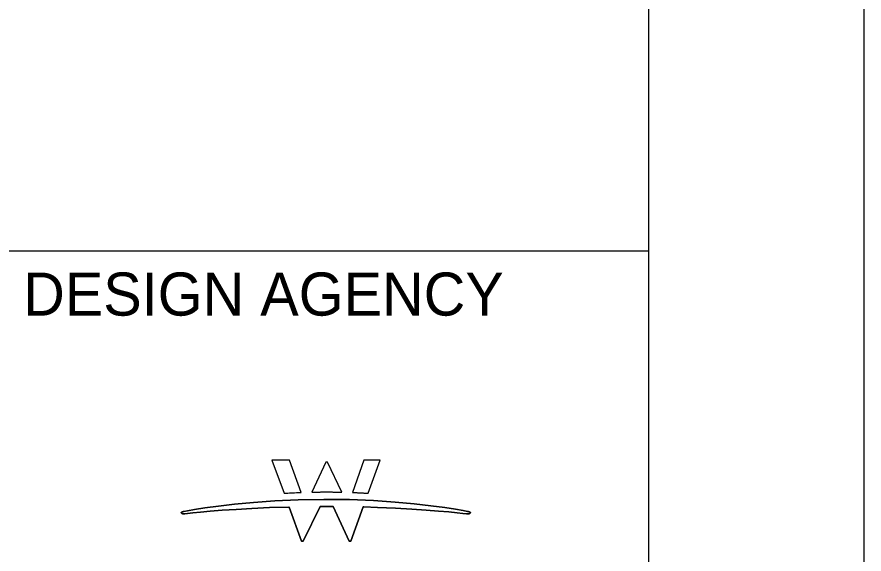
# Model space of a CAD drawing. Extents: x -36 to 680, y -52 to 440.
# Drawn here: x 640.71 to 680, y 75.93 to 100.86 of the extents above; entities that cross this region are included whole.
import ezdxf

# ---------------------------------------------------------------- set-up
doc = ezdxf.new("R2010")
doc.units = 0
for name, color, linetype in [('SH_Border', 7, 'Continuous'), ('SH_Cut_Line', 7, 'Continuous'), ('SH_Data', 7, 'Continuous')]:
    doc.layers.add(name, color=color, linetype=linetype)

msp = doc.modelspace()

# ---------------------------------------------------------------- linework, layer by layer
at = {"layer": 'SH_Border'}
msp.add_line((640, 90), (670, 90), dxfattribs=at)
msp.add_lwpolyline([(30, 430), (670, 430), (670, 10), (30, 10)], close=True, dxfattribs=at)
at = {"layer": 'SH_Cut_Line'}
msp.add_lwpolyline([(0, 0), (680, 0), (680, 440), (0, 440)], close=True, dxfattribs=at)
at = {"layer": 'SH_Data'}
for points in [[(653.353, 80.292), (652.542, 80.292), (653.105, 78.756), (653.2, 78.762), (653.277, 78.766), (653.355, 78.77), (653.434, 78.774), (653.512, 78.778), (653.592, 78.782), (653.672, 78.786), (653.752, 78.789), (653.833, 78.792), (653.895, 78.794)], [(655.116, 80.202), (655.039, 80.202), (654.385, 78.809), (654.389, 78.809), (654.424, 78.81), (654.459, 78.81), (654.493, 78.811), (654.528, 78.811), (654.563, 78.812), (654.598, 78.812), (654.633, 78.813), (654.668, 78.813), (654.703, 78.814), (654.738, 78.814), (654.774, 78.814), (654.809, 78.815), (654.845, 78.815), (654.88, 78.815), (654.916, 78.815), (654.952, 78.815), (654.987, 78.816), (655.023, 78.816), (655.059, 78.816), (655.098, 78.816), (655.136, 78.816), (655.174, 78.815), (655.212, 78.815), (655.25, 78.815), (655.288, 78.815), (655.326, 78.815), (655.364, 78.814), (655.402, 78.814), (655.44, 78.813), (655.477, 78.813), (655.515, 78.812), (655.552, 78.812), (655.589, 78.811), (655.627, 78.811), (655.664, 78.81), (655.701, 78.809), (655.738, 78.809), (655.775, 78.808), (655.781, 78.808)], [(656.808, 80.292), (656.27, 78.793), (656.288, 78.792), (656.326, 78.79), (656.363, 78.789), (656.4, 78.787), (656.437, 78.786), (656.474, 78.784), (656.511, 78.783), (656.548, 78.781), (656.585, 78.779), (656.622, 78.777), (656.658, 78.776), (656.694, 78.774), (656.731, 78.772), (656.767, 78.77), (656.803, 78.768), (656.839, 78.766), (656.875, 78.764), (656.91, 78.762), (656.946, 78.76), (656.999, 78.757), (657.552, 80.292)]]:
    msp.add_lwpolyline(points, close=True, dxfattribs=at)
for points in [[(653.353, 80.292), (652.542, 80.292), (653.105, 78.756), (653.2, 78.762), (653.277, 78.766), (653.355, 78.77), (653.434, 78.774), (653.512, 78.778), (653.592, 78.782), (653.672, 78.786), (653.752, 78.789), (653.833, 78.792), (653.895, 78.794), (653.353, 80.292)], [(655.116, 80.202), (655.039, 80.202), (654.385, 78.809), (654.424, 78.81), (654.459, 78.81), (654.493, 78.811), (654.528, 78.811), (654.563, 78.812), (654.598, 78.812), (654.633, 78.813), (654.668, 78.813), (654.703, 78.814), (654.738, 78.814), (654.774, 78.814), (654.809, 78.815), (654.845, 78.815), (654.88, 78.815), (654.916, 78.815), (654.952, 78.815), (654.987, 78.816), (655.023, 78.816), (655.059, 78.816), (655.098, 78.816), (655.136, 78.816), (655.174, 78.815), (655.212, 78.815), (655.25, 78.815), (655.288, 78.815), (655.326, 78.815), (655.364, 78.814), (655.402, 78.814), (655.44, 78.813), (655.477, 78.813), (655.515, 78.812), (655.552, 78.812), (655.589, 78.811), (655.627, 78.811), (655.664, 78.81), (655.701, 78.809), (655.738, 78.809), (655.775, 78.808), (655.116, 80.202)], [(656.808, 80.292), (656.27, 78.793), (656.288, 78.792), (656.326, 78.79), (656.363, 78.789), (656.4, 78.787), (656.437, 78.786), (656.474, 78.784), (656.511, 78.783), (656.548, 78.781), (656.585, 78.779), (656.622, 78.777), (656.658, 78.776), (656.694, 78.774), (656.731, 78.772), (656.767, 78.77), (656.803, 78.768), (656.839, 78.766), (656.875, 78.764), (656.91, 78.762), (656.946, 78.76), (656.999, 78.757), (657.552, 80.292), (656.808, 80.292)], [(653.317, 78.118), (652.428, 78.089), (651.614, 78.052), (650.881, 78.01), (650.234, 77.965), (649.679, 77.92), (649.222, 77.879), (648.869, 77.843), (648.624, 77.816), (648.493, 77.801), (648.463, 77.798), (648.443, 77.798), (648.423, 77.8), (648.405, 77.803), (648.388, 77.807), (648.373, 77.812), (648.36, 77.819), (648.35, 77.826), (648.342, 77.834), (648.337, 77.843), (648.336, 77.853), (648.337, 77.862), (648.342, 77.87), (648.35, 77.878), (648.361, 77.886), (648.374, 77.892), (648.389, 77.898), (648.406, 77.902), (648.425, 77.905), (648.457, 77.91), (648.624, 77.941), (648.953, 77.999), (649.433, 78.075), (650.055, 78.161), (650.808, 78.25), (651.684, 78.334), (652.671, 78.404), (653.76, 78.454), (654.942, 78.474), (656.139, 78.46), (657.245, 78.415), (658.249, 78.348), (659.142, 78.267), (659.914, 78.178), (660.556, 78.09), (661.059, 78.012), (661.413, 77.95), (661.608, 77.913), (661.654, 77.905), (661.673, 77.902), (661.69, 77.897), (661.705, 77.892), (661.718, 77.885), (661.729, 77.878), (661.736, 77.87), (661.741, 77.862), (661.743, 77.853), (661.742, 77.843), (661.737, 77.835), (661.731, 77.828), (661.722, 77.821), (661.711, 77.815), (661.699, 77.81), (661.685, 77.805), (661.669, 77.802), (661.653, 77.799), (661.636, 77.798), (661.624, 77.798), (661.621, 77.798), (661.619, 77.798), (661.617, 77.798), (661.614, 77.798), (661.612, 77.798), (661.61, 77.798), (661.607, 77.798), (661.605, 77.798), (661.603, 77.798), (661.558, 77.804), (661.398, 77.823), (661.125, 77.853), (660.746, 77.89), (660.266, 77.933), (659.69, 77.978), (659.023, 78.023), (658.27, 78.064), (657.438, 78.099), (656.796, 78.119), (656.795, 78.119), (656.793, 78.119), (656.789, 78.119), (656.785, 78.119), (656.781, 78.119), (656.777, 78.119), (656.774, 78.119), (656.771, 78.119), (656.2, 76.536), (656.127, 76.536), (655.375, 78.139), (655.374, 78.139), (655.37, 78.139), (655.366, 78.139), (655.36, 78.139), (655.355, 78.139), (655.349, 78.139), (655.344, 78.139), (655.341, 78.139), (655.339, 78.139), (655.317, 78.14), (655.287, 78.14), (655.258, 78.14), (655.23, 78.14), (655.202, 78.14), (655.175, 78.14), (655.147, 78.14), (655.118, 78.14), (655.087, 78.14), (655.055, 78.14), (655.025, 78.14), (654.997, 78.14), (654.971, 78.14), (654.945, 78.14), (654.919, 78.14), (654.893, 78.14), (654.867, 78.14), (654.84, 78.14), (654.811, 78.14), (654.799, 78.14), (654.798, 78.14), (654.794, 78.14), (654.79, 78.14), (654.786, 78.14), (654.781, 78.14), (654.777, 78.14), (654.774, 78.14), (654.772, 78.14), (654.771, 78.139), (653.993, 76.536), (653.917, 76.536), (653.338, 78.118), (653.337, 78.118), (653.334, 78.118), (653.332, 78.118), (653.328, 78.118), (653.325, 78.118), (653.322, 78.118), (653.319, 78.118), (653.318, 78.118), (653.317, 78.118)], [(661.624, 77.798), (661.636, 77.798), (661.653, 77.799), (661.669, 77.802), (661.685, 77.805), (661.699, 77.81), (661.711, 77.815), (661.722, 77.821), (661.731, 77.828), (661.737, 77.835), (661.742, 77.843), (661.743, 77.853), (661.741, 77.862), (661.736, 77.87), (661.729, 77.878), (661.718, 77.885), (661.705, 77.892), (661.69, 77.897), (661.673, 77.902), (661.654, 77.905), (661.608, 77.913), (661.413, 77.95), (661.059, 78.012), (660.556, 78.09), (659.914, 78.178), (659.142, 78.267), (658.249, 78.348), (657.245, 78.415), (656.139, 78.46), (654.942, 78.474), (653.76, 78.454), (652.671, 78.404), (651.684, 78.334), (650.808, 78.25), (650.055, 78.161), (649.433, 78.075), (648.953, 77.999), (648.624, 77.941), (648.457, 77.91), (648.425, 77.905), (648.406, 77.902), (648.389, 77.898), (648.374, 77.892), (648.361, 77.886), (648.35, 77.878), (648.342, 77.87), (648.337, 77.862), (648.336, 77.853), (648.337, 77.843), (648.342, 77.834), (648.35, 77.826), (648.36, 77.819), (648.373, 77.812), (648.388, 77.807), (648.405, 77.803), (648.423, 77.8), (648.443, 77.798), (648.463, 77.798), (648.493, 77.801), (648.624, 77.816), (648.869, 77.843), (649.222, 77.879), (649.679, 77.92), (650.234, 77.965), (650.881, 78.01), (651.614, 78.052), (652.428, 78.089), (653.317, 78.118), (653.332, 78.118)], [(653.332, 78.118), (653.338, 78.118)], [(653.338, 78.118), (653.917, 76.536), (653.993, 76.536), (654.774, 78.14), (654.781, 78.14), (654.79, 78.14), (654.799, 78.14), (654.811, 78.14), (654.84, 78.14), (654.867, 78.14), (654.893, 78.14), (654.919, 78.14), (654.945, 78.14), (654.971, 78.14), (654.997, 78.14), (655.025, 78.14), (655.055, 78.14), (655.087, 78.14), (655.118, 78.14), (655.147, 78.14), (655.175, 78.14), (655.202, 78.14), (655.23, 78.14), (655.258, 78.14), (655.287, 78.14), (655.317, 78.14), (655.344, 78.139), (655.355, 78.139), (655.366, 78.139), (655.375, 78.139), (656.127, 76.536), (656.2, 76.536), (656.777, 78.119), (656.785, 78.119), (656.795, 78.119)], [(656.795, 78.119), (656.796, 78.119)], [(656.796, 78.119), (657.438, 78.099), (658.27, 78.064), (659.023, 78.023), (659.69, 77.978), (660.266, 77.933), (660.746, 77.89), (661.125, 77.853), (661.398, 77.823), (661.558, 77.804), (661.607, 77.798), (661.614, 77.798), (661.621, 77.798)], [(661.621, 77.798), (661.624, 77.798)]]:
    msp.add_lwpolyline(points, dxfattribs=at)

# ---------------------------------------------------------------- texts
msp.add_text('DESIGN AGENCY', height=2, dxfattribs=at).set_placement((641, 87))

doc.saveas('drawing.dxf')
